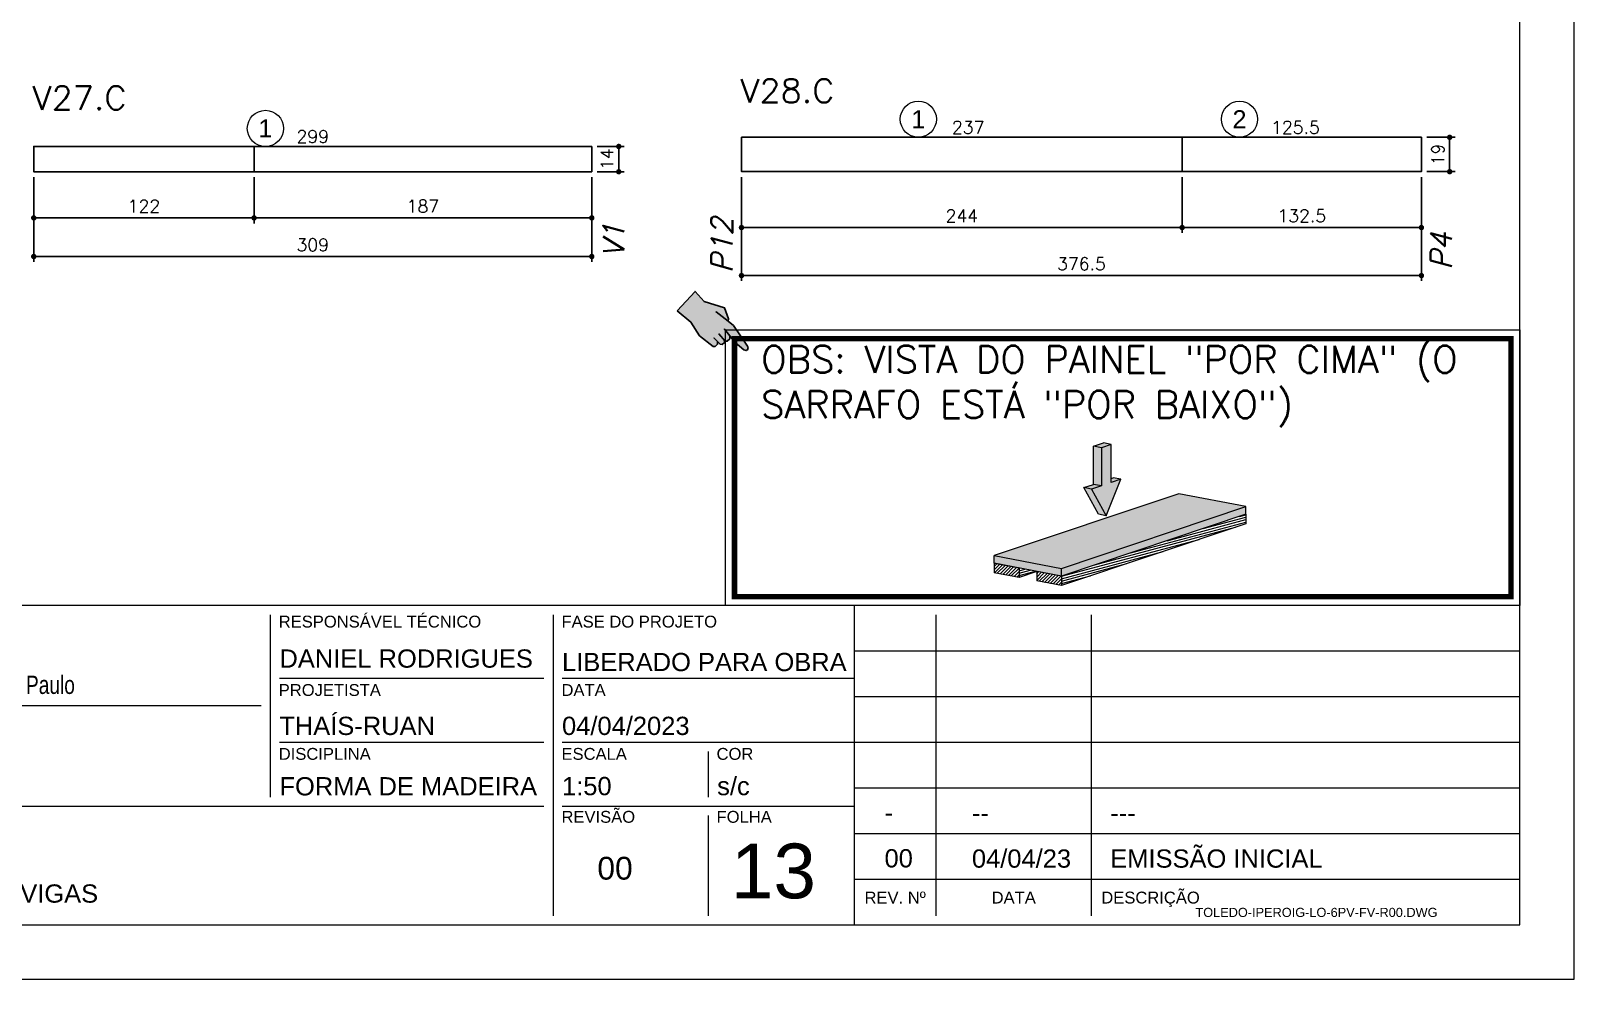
# Model space of a CAD drawing. Extents: x -20676 to 4767, y -817 to 14640.
# Drawn here: x -18461 to -17606, y 5232 to 5757 of the extents above; entities that cross this region are included whole.
import ezdxf
from ezdxf.enums import TextEntityAlignment as Align
from ezdxf.lldxf.tags import DXFTag

# ---------------------------------------------------------------- set-up
doc = ezdxf.new("R2010")
doc.units = 0
doc.header["$PDMODE"] = 2
doc.header["$PDSIZE"] = 10
doc.linetypes.add('CABLIN', pattern=[0.35, 0.25, -0.1])
doc.layers.get('0').update_dxf_attribs({"lineweight": 13})
doc.layers.get('Defpoints').update_dxf_attribs({"lineweight": 13})
for name, color, linetype, lineweight in [('contorno de painel', 7, 'Continuous', 13), ('cotas', 4, 'Continuous', 13), ('FOLHA MB', 7, 'Continuous', 13), ('HACHURACONCRETO', 7, 'Continuous', 13), ('Romaneio', 1, 'Continuous', 13), ('texto de viga', 7, 'Continuous', 13)]:
    doc.layers.add(name, color=color, linetype=linetype, lineweight=lineweight)
for name, color, linetype in [('Cota Sarrafo', 180, 'Continuous'), ('Painéis', 200, 'Continuous'), ('REGUA-80', 111, 'Continuous'), ('TEXTO_GERAL', 7, 'Continuous'), ('va165-sec', 5, 'DASHED')]:
    doc.layers.add(name, color=color, linetype=linetype)
doc.styles.add('ARIAL', font='arial.ttf', dxfattribs={"oblique": 15, "height": 25})
doc.styles.add('MB_C01', font='arial.ttf', dxfattribs={"height": 1.3})
doc.styles.add('MB_C02', font='arial.ttf', dxfattribs={"height": 2})
doc.styles.add('MB_C03', font='arial.ttf', dxfattribs={"height": 2.5})
doc.styles.add('MB_C04', font='arial.ttf', dxfattribs={"height": 6})
doc.styles.add('REGUA-120', font='ROMANS.shx', dxfattribs={"height": 15})
doc.styles.add('ROMANS', font='romans.shx')
tags = doc.linetypes.add('DASHED', pattern=[0.75, 0.5, -0.25]).pattern_tags.tags
tags[6:7] = [DXFTag(74, 4), DXFTag(75, 0), DXFTag(340, '0'), DXFTag(46, 1.0), DXFTag(50, 0.0), DXFTag(44, 0.0), DXFTag(45, 0.0)]
tags[4:5] = [DXFTag(74, 4), DXFTag(75, 0), DXFTag(340, '0'), DXFTag(46, 1.0), DXFTag(50, 0.0), DXFTag(44, 0.0), DXFTag(45, 0.0)]
doc.dimstyles.new('PAINEL', dxfattribs={"dimtxt": 7, "dimasz": 3, "dimexe": 3, "dimexo": 3, "dimgap": 3, "dimtad": 1, "dimdec": 1, "dimzin": 12, "dimdsep": 46, "dimtxsty": 'ROMANS', "dimblk": 'DOT', "dimcen": 0, "dimclrd": 4, "dimclre": 4, "dimclrt": 240, "dimadec": 1, "dimazin": 3, "dimtfac": 1, "dimtdec": 1, "dimtmove": 0, "dimatfit": 3, "dimfxl": 0, "dimtolj": 1, "dimtzin": 12, "dimarcsym": 0})
doc.dimstyles.new('projeto2', dxfattribs={"dimtxt": 7, "dimasz": 5, "dimexe": 1.25, "dimexo": 2.5, "dimgap": 2, "dimtad": 1, "dimdec": 1, "dimdsep": 46, "dimtxsty": 'ROMANS', "dimblk": 'OBLIQUE', "dimcen": 10, "dimdle": 1, "dimse1": 1, "dimse2": 1, "dimsd1": 1, "dimsd2": 1, "dimclrd": 256, "dimclre": 256, "dimclrt": 3, "dimadec": 0, "dimazin": 0, "dimtfac": 1, "dimtdec": 1, "dimtmove": 0, "dimatfit": 3, "dimldrblk": 'OBLIQUE', "dimfxl": 0, "dimlwd": -1, "dimlwe": -1, "dimarcsym": 0})

# ---------------------------------------------------------------- blocks, each defined once
blk = doc.blocks.new('A$Ceb89ac90')
at = {"color": 1}
for p, q in [((1086.3, 356.72), (70, 356.72)), ((763.03, 351.67), (763.03, 250.65)), ((919.61, 351.67), (919.61, 184.99)), ((1086.3, 356.72), (1086.3, 179.94)), ((1455.02, 356.72), (1086.3, 356.72)), ((1131.76, 184.99), (1131.76, 351.67)), ((1217.62, 351.67), (1217.62, 184.99)), ((1455.02, 331.47), (1086.3, 331.47)), ((914.56, 316.32), (768.08, 316.32)), ((1086.3, 316.32), (924.66, 316.32)), ((757.98, 301.16), (440.7, 301.16)), ((1455.02, 306.21), (1086.3, 306.21)), ((914.56, 280.96), (768.08, 280.96)), ((1086.3, 280.96), (924.66, 280.96)), ((1005.48, 275.91), (1005.48, 250.65)), ((1455.02, 280.96), (1086.3, 280.96)), ((1455.02, 255.7), (1086.3, 255.7)), ((914.56, 245.6), (440.7, 245.6)), ((1086.3, 245.6), (924.66, 245.6)), ((1005.48, 240.55), (1005.48, 184.99)), ((1455.02, 230.45), (1086.3, 230.45)), ((1455.02, 205.19), (1086.3, 205.19))]:
    blk.add_line(p, q, dxfattribs=at)
for points in [[(0, 1199.94), (0, 149.94), (1485.02, 149.94), (1485.02, 1199.94)], [(70, 1169.94), (70, 179.94), (1455.02, 179.94), (1455.02, 1169.94)]]:
    blk.add_lwpolyline(points, close=True, dxfattribs=at)
at = {"color": 6, "style": 'MB_C01'}
for s, height, p in [('RESPONSÁVEL TÉCNICO', 6.5663, (767.69, 344.6)), ('FASE DO PROJETO', 6.5663, (924.27, 344.6)), ('PROJETISTA', 6.566, (767.69, 306.72)), ('DATA', 6.566, (924.27, 306.72)), ('DISCIPLINA', 6.566, (767.69, 271.36)), ('ESCALA', 6.566, (924.27, 271.36)), ('COR', 6.566, (1010.14, 271.36)), ('REVISÃO', 6.566, (924.27, 236.51)), ('FOLHA', 6.566, (1010.14, 236.51))]:
    blk.add_text(s, height=height, dxfattribs=at).set_placement(p)
at = {"color": 5, "style": 'MB_C02'}
for s, p in [('DANIEL RODRIGUES', (768.08, 322.38)), ('FORMA DE MADEIRA', (768.08, 251.66))]:
    blk.add_text(s, height=10.102, dxfattribs=at).set_placement(p)
at = {"color": 6, "style": 'MB_C01'}
for s, p in [('REV. Nº', (1109.03, 195.09)), ('DATA', (1174.69, 195.09)), ('DESCRIÇÃO', (1250.45, 195.09))]:
    blk.add_text(s, height=6.566, dxfattribs=at).set_placement(p, align=Align.MIDDLE_CENTER)
at = {"insert": (1275.31, 189.41), "char_height": 5.051, "width": 210.8177, "attachment_point": 1, "style": 'MB_C04'}
blk.add_mtext('TOLEDO-IPEROIG-LO-6PV-FV-R00.DWG', dxfattribs=at)
at = {"color": 5}
for tag, p, height, style in [('REV_05', (1103.14, 338.08), 10.1, 'MB_C02'), ('DATA_REV_05', (1151.54, 337.91), 10.1, 'MB_C02'), ('INFO_REV_05', (1228.12, 337.91), 10.1, 'MB_C02'), ('CLIENTE', (449.73, 328.83), 12.63, 'MB_C03'), ('FASE', (924.57, 320.46), 10.1, 'MB_C02'), ('REV_04', (1103.14, 312.82), 10.1, 'MB_C02'), ('DATA_REV_04', (1151.54, 312.66), 10.1, 'MB_C02'), ('INFO_REV_04', (1228.12, 312.66), 10.1, 'MB_C02'), ('PROJETISTA', (767.99, 285.11), 10.1, 'MB_C02'), ('DATA', (924.57, 285.11), 10.1, 'MB_C02'), ('REV_03', (1103.14, 287.57), 10.1, 'MB_C02'), ('DATA_REV_03', (1151.54, 287.4), 10.1, 'MB_C02'), ('INFO_REV_03', (1228.12, 287.4), 10.1, 'MB_C02'), ('OBRA', (449.73, 273.34), 12.63, 'MB_C03'), ('REV_02', (1103.14, 262.31), 10.1, 'MB_C02'), ('DATA_REV_02', (1151.54, 262.15), 10.1, 'MB_C02'), ('INFO_REV_02', (1228.12, 262.15), 10.1, 'MB_C02'), ('ESC', (924.57, 251.76), 10.1, 'MB_C02'), ('COR', (1010.47, 251.76), 10.1, 'MB_C02'), ('REV_01', (1103.14, 237.06), 10.1, 'MB_C02'), ('DATA_REV_01', (1151.54, 236.89), 10.1, 'MB_C02'), ('INFO_REV_01', (1228.12, 236.89), 10.1, 'MB_C02'), ('PAVIMENTO', (449.73, 215.3), 12.63, 'MB_C03'), ('FL', (1018.09, 194.68), 30.31, 'MB_C04'), ('EMISSÃO_INICIAL', (1228.12, 211.64), 10.1, 'MB_C02'), ('REV', (944.1, 205.03), 12.63, 'MB_C03'), ('REV_00', (1103.14, 211.8), 10.1, 'MB_C02'), ('DATA_REV_00', (1151.54, 211.64), 10.1, 'MB_C02')]:
    blk.add_attdef(tag, p, '', height=height, dxfattribs=dict(at, style=style))
at = {"color": 6, "style": 'MB_C02'}
for tag, p in [('ENDEREÇO_CLIENTE', (449.73, 307.83)), ('ENDEREÇO_OBRA', (449.73, 252.69)), ('TIPO_DE_PROJETO', (449.73, 192.28))]:
    blk.add_attdef(tag, p, '', height=10.1, dxfattribs=at)
blk = doc.blocks.new('INDICADOR')
at = {"layer": 'va165-sec', "ltscale": 100}
blk.add_hatch(color=61, dxfattribs=at).paths.add_polyline_path([(-59.7, -24.5), (-37.5, -24.3), (-35.4, -22.8), (-34.7, -18.5), (-36.9, -15.9), (-32.1, -16.5), (-29.9, -15.1), (-29.3, -11.2), (-31.5, -8.9), (-29.5, -9.3), (-27.5, -7.7), (-26.6, -3.4), (-28.9, -0.4), (-18.5, -2.8), (-3.7, -3.1), (-0.7, -1.9), (0, 0), (-1.3, 2.8), (-2.9, 3.5), (-33.7, 13.2), (-42.6, 13.1), (-44, 16), (-56.7, 23.9), (-82.1, 13.8), (-99.5, 16.7), (-102.1, -17), (-79.1, -17.5)])
at = {"layer": 'REGUA-80', "color": 1}
blk.add_lwpolyline([(-102.1, -17), (-79.1, -17.5), (-59.7, -24.5), (-37.5, -24.3), (-35.4, -22.8), (-34.7, -18.5), (-36.9, -15.9), (-43.1, -15.1), (-32.1, -16.5), (-29.9, -15.1), (-29.3, -11.2), (-31.5, -8.9), (-41.5, -7), (-29.5, -9.3), (-27.5, -7.7), (-26.6, -3.4), (-28.9, -0.4), (-39.8, 2.2), (-18.5, -2.8), (-3.7, -3.1), (-0.7, -1.9), (0, 0), (-1.3, 2.8), (-2.9, 3.5), (-33.7, 13.2), (-42.6, 13.1), (-61.9, 12.9), (-42.6, 13.1), (-44, 16), (-56.7, 23.9), (-82.1, 13.8), (-99.5, 16.7), (-102.1, -17)], dxfattribs=at)
blk = doc.blocks.new('DEDADA')
at = {"linetype": 'Continuous', "ltscale": 100, "xscale": 0.5000000000004939, "yscale": 0.5000000000004939, "zscale": 0.5000000000004939, "rotation": 321.5463332659798}
blk.add_blockref('INDICADOR', (63.07, 17.03), dxfattribs=at)
blk = doc.blocks.new('FDSFSDFSDF')
at = {"layer": 'HACHURACONCRETO'}
h = blk.add_hatch(color=1, dxfattribs=at)
h.dxf.hatch_style = 1
h.paths.add_polyline_path([(-20956.41, 7327.46), (-20960.72, 7328.28), (-20960.72, 7307.16), (-20956.41, 7306.34)], flags=17)
h.paths.add_polyline_path([(-20950.98, 7329.28), (-20956.41, 7327.46), (-20956.41, 7306.34), (-20961.84, 7304.52), (-20953.7, 7289.84), (-20945.55, 7309.98), (-20950.98, 7308.16)])
h.paths.add_polyline_path([(-20961.84, 7304.52), (-20966.15, 7305.35), (-20958, 7290.66), (-20953.7, 7289.84)])
h.paths.add_polyline_path([(-20956.41, 7306.34), (-20960.72, 7307.16), (-20966.15, 7305.35), (-20961.84, 7304.52)])
h.paths.add_polyline_path([(-20945.55, 7309.98), (-20949.86, 7310.8), (-20950.98, 7310.43), (-20950.98, 7308.16)], flags=17)
h.paths.add_polyline_path([(-20950.98, 7329.28), (-20955.29, 7330.1), (-20960.72, 7328.28), (-20956.41, 7327.46)])
h = blk.add_hatch(color=253, dxfattribs=at)
h.dxf.hatch_style = 1
h.paths.add_polyline_path([(-20876.31, 7294.88), (-20913.51, 7302.01), (-21015.7, 7267.77), (-20978.5, 7260.64)])
h.paths.add_polyline_path([(-21015.7, 7267.77), (-21015.7, 7263.5), (-20978.5, 7256.37), (-20978.5, 7260.64)])
h.paths.add_polyline_path([(-20876.31, 7290.61), (-20876.31, 7294.88), (-20978.5, 7260.64), (-20978.5, 7256.37)])
h = blk.add_hatch(dxfattribs=at)
h.set_pattern_fill('ANSI31', color=252, scale=0.409149, angle=150)
h.set_pattern_definition([(195, (7609.989, -2957.4306), (0.336218163, -1.254783266), [])])
h.paths.add_polyline_path([(-20992.2, 7258.93), (-20992.2, 7259), (-21001.99, 7260.87), (-21001.99, 7255.65)])
h.paths.add_polyline_path([(-20876.31, 7285.38), (-20876.31, 7290.61), (-20978.5, 7256.37), (-20978.5, 7251.14)])
h = blk.add_hatch(dxfattribs=at)
h.set_pattern_fill('ANSI31', color=252, scale=0.409149)
h.set_pattern_definition([(45, (7609.989, -2957.4306), (-0.918565103, 0.918565103), [])])
h.paths.add_polyline_path([(-21001.99, 7260.87), (-21015.7, 7263.5), (-21015.7, 7258.28), (-21001.99, 7255.65)])
h.paths.add_polyline_path([(-20978.5, 7256.37), (-20992.2, 7259), (-20992.2, 7253.77), (-20978.5, 7251.14)])
at = {"color": 0, "linetype": 'Continuous', "lineweight": 0, "extrusion": (5.55112e-17, 0.967349, 0.253449)}
for p, q in [((-20960.72, 7328.28), (-20955.29, 7330.1)), ((-20956.41, 7327.46), (-20960.72, 7328.28)), ((-20960.72, 7307.16), (-20960.72, 7328.28)), ((-20950.98, 7329.28), (-20956.41, 7327.46)), ((-20956.41, 7327.46), (-20956.41, 7306.34)), ((-20950.98, 7329.28), (-20955.29, 7330.1)), ((-20950.98, 7308.16), (-20950.98, 7329.28)), ((-20966.15, 7305.35), (-20960.72, 7307.16)), ((-20956.41, 7306.34), (-20960.72, 7307.16)), ((-20953.7, 7289.84), (-20945.55, 7309.98)), ((-20950.98, 7310.43), (-20949.86, 7310.8)), ((-20945.55, 7309.98), (-20950.98, 7308.16)), ((-20945.55, 7309.98), (-20949.86, 7310.8)), ((-20913.51, 7302.01), (-21015.7, 7267.77)), ((-20961.84, 7304.52), (-20966.15, 7305.35)), ((-20958, 7290.66), (-20966.15, 7305.35)), ((-20956.41, 7306.34), (-20961.84, 7304.52)), ((-20961.84, 7304.52), (-20953.7, 7289.84)), ((-20876.31, 7294.88), (-20913.51, 7302.01)), ((-20978.5, 7260.64), (-20876.31, 7294.88)), ((-20876.31, 7290.61), (-20978.5, 7256.37)), ((-20876.31, 7290.61), (-20978.5, 7256.37)), ((-20953.7, 7289.84), (-20958, 7290.66)), ((-20876.31, 7290.61), (-20876.31, 7294.88)), ((-20876.31, 7290.61), (-20876.31, 7285.38)), ((-20876.31, 7285.38), (-20978.5, 7251.14)), ((-21015.7, 7267.77), (-20978.5, 7260.64)), ((-21015.7, 7263.5), (-21015.7, 7267.77)), ((-21015.7, 7263.5), (-21015.7, 7258.28)), ((-21015.7, 7263.5), (-21001.99, 7260.87)), ((-20978.5, 7256.37), (-21015.7, 7263.5)), ((-21001.99, 7255.65), (-21015.7, 7258.28)), ((-21001.99, 7260.87), (-21001.99, 7255.65)), ((-20992.2, 7258.93), (-21001.99, 7255.65)), ((-20978.5, 7256.37), (-20992.2, 7259)), ((-20992.2, 7259), (-20992.2, 7253.77)), ((-20978.5, 7256.37), (-20978.5, 7260.64)), ((-20978.5, 7256.37), (-20978.5, 7251.14)), ((-20978.5, 7251.14), (-20992.2, 7253.77))]:
    blk.add_line(p, q, dxfattribs=at)
blk.add_lwpolyline([(-21164.55, 7392.8), (-20724.6, 7392.8), (-20724.6, 7240.04), (-21164.55, 7240.04)], close=True)
at = {"const_width": 3}
blk.add_lwpolyline([(-21159.55, 7387.8), (-20729.6, 7387.8), (-20729.6, 7245.04), (-21159.55, 7245.04)], close=True, dxfattribs=at)
at = {"lineweight": 5, "xscale": 0.8622490710097133, "yscale": 0.8622490710097133, "zscale": 0.2874163570032379}
blk.add_blockref('DEDADA', (-21206.65, 7367.02), dxfattribs=at)
at = {"layer": 'contorno de painel', "linetype": 'CABLIN', "insert": (-21144.81, 7383.88), "char_height": 15, "attachment_point": 1, "style": 'ROMANS'}
blk.add_mtext_dynamic_manual_height_columns('OBS: VISTA DO PAINEL "POR CIMA" (O SARRAFO ESTÁ "POR BAIXO")', width=429.8075, gutter_width=45, heights=[0], dxfattribs=at)
blk = doc.blocks.new('_Dot')
at = {"color": 0, "linetype": 'ByBlock', "lineweight": -2}
blk.add_line((-0.5, 0), (-1, 0), dxfattribs=at)
at = {"color": 0, "linetype": 'ByBlock', "const_width": 0.5}
blk.add_lwpolyline([(-0.25, 0, 1), (0.25, 0, 1)], format="xyb", close=True, dxfattribs=at)
blk = doc.blocks.new('*D921')
at = {"layer": 'cotas', "color": 4, "lineweight": -2, "transparency": 16777216}
for p, q in [((-18459.36, 5676.27), (-18459.36, 5629.31)), ((-18150.36, 5676.27), (-18150.36, 5629.31)), ((-18456.36, 5632.31), (-18153.36, 5632.31))]:
    blk.add_line(p, q, dxfattribs=at)
at = {"layer": 'Defpoints', "color": 0, "transparency": 16777216}
for p in [(-18459.36, 5679.27), (-18150.36, 5679.27), (-18150.36, 5632.31)]:
    blk.add_point(p, dxfattribs=at)
at = {"layer": 'cotas', "color": 4, "lineweight": -2, "transparency": 16777216, "xscale": 3, "yscale": 3, "zscale": 3, "rotation": 180}
blk.add_blockref('_Dot', (-18459.36, 5632.31), dxfattribs=at)
at = {"layer": 'cotas', "color": 4, "lineweight": -2, "transparency": 16777216, "xscale": 3, "yscale": 3, "zscale": 3}
blk.add_blockref('_Dot', (-18150.36, 5632.31), dxfattribs=at)
at = {"layer": 'cotas', "color": 240, "transparency": 16777216, "insert": (-18304.86, 5638.81), "char_height": 7, "attachment_point": 5, "style": 'ROMANS'}
blk.add_mtext('\\A1;309', dxfattribs=at)
blk = doc.blocks.new('*D922')
at = {"layer": 'cotas', "color": 4, "lineweight": -2, "transparency": 16777216}
for p, q in [((-18147.36, 5693.27), (-18132.43, 5693.27)), ((-18135.43, 5690.27), (-18135.43, 5682.27)), ((-18147.36, 5679.27), (-18132.43, 5679.27))]:
    blk.add_line(p, q, dxfattribs=at)
at = {"layer": 'Defpoints', "color": 0, "transparency": 16777216}
for p in [(-18150.36, 5693.27), (-18150.36, 5679.27), (-18135.43, 5679.27)]:
    blk.add_point(p, dxfattribs=at)
at = {"layer": 'cotas', "color": 4, "lineweight": -2, "transparency": 16777216, "xscale": 3, "yscale": 3, "zscale": 3}
for p, rotation in [((-18135.43, 5693.27), 90), ((-18135.43, 5679.27), 270)]:
    blk.add_blockref('_Dot', p, dxfattribs=dict(at, rotation=rotation))
at = {"layer": 'cotas', "color": 240, "transparency": 16777216, "insert": (-18141.93, 5686.27), "char_height": 7, "attachment_point": 5, "rotation": 90, "style": 'ROMANS'}
blk.add_mtext('\\A1;14', dxfattribs=at)
blk = doc.blocks.new('*D923')
at = {"layer": 'cotas', "color": 4, "lineweight": -2, "transparency": 16777216}
for p, q in [((-18459.36, 5676.27), (-18459.36, 5650.7)), ((-18337.36, 5676.27), (-18337.36, 5650.7)), ((-18456.36, 5653.7), (-18340.36, 5653.7))]:
    blk.add_line(p, q, dxfattribs=at)
at = {"layer": 'Defpoints', "color": 0, "transparency": 16777216}
for p in [(-18459.36, 5679.27), (-18337.36, 5679.27), (-18337.36, 5653.7)]:
    blk.add_point(p, dxfattribs=at)
at = {"layer": 'cotas', "color": 4, "lineweight": -2, "transparency": 16777216, "xscale": 3, "yscale": 3, "zscale": 3, "rotation": 180}
blk.add_blockref('_Dot', (-18459.36, 5653.7), dxfattribs=at)
at = {"layer": 'cotas', "color": 4, "lineweight": -2, "transparency": 16777216, "xscale": 3, "yscale": 3, "zscale": 3}
blk.add_blockref('_Dot', (-18337.36, 5653.7), dxfattribs=at)
at = {"layer": 'cotas', "color": 240, "transparency": 16777216, "insert": (-18398.36, 5660.2), "char_height": 7, "attachment_point": 5, "style": 'ROMANS'}
blk.add_mtext('\\A1;122', dxfattribs=at)
blk = doc.blocks.new('*D924')
at = {"layer": 'cotas', "color": 4, "lineweight": -2, "transparency": 16777216}
for p, q in [((-18337.36, 5676.27), (-18337.36, 5650.7)), ((-18150.36, 5676.27), (-18150.36, 5650.7)), ((-18334.36, 5653.7), (-18153.36, 5653.7))]:
    blk.add_line(p, q, dxfattribs=at)
at = {"layer": 'Defpoints', "color": 0, "transparency": 16777216}
for p in [(-18337.36, 5679.27), (-18150.36, 5679.27), (-18150.36, 5653.7)]:
    blk.add_point(p, dxfattribs=at)
at = {"layer": 'cotas', "color": 4, "lineweight": -2, "transparency": 16777216, "xscale": 3, "yscale": 3, "zscale": 3, "rotation": 180}
blk.add_blockref('_Dot', (-18337.36, 5653.7), dxfattribs=at)
at = {"layer": 'cotas', "color": 4, "lineweight": -2, "transparency": 16777216, "xscale": 3, "yscale": 3, "zscale": 3}
blk.add_blockref('_Dot', (-18150.36, 5653.7), dxfattribs=at)
at = {"layer": 'cotas', "color": 240, "transparency": 16777216, "insert": (-18243.86, 5660.2), "char_height": 7, "attachment_point": 5, "style": 'ROMANS'}
blk.add_mtext('\\A1;187', dxfattribs=at)
blk = doc.blocks.new('*D925')
at = {"layer": 'Defpoints', "color": 0, "transparency": 16777216}
for p in [(-18454.36, 5693.27), (-18155.36, 5693.27), (-18155.36, 5693.27)]:
    blk.add_point(p, dxfattribs=at)
at = {"layer": 'Cota Sarrafo', "color": 3, "transparency": 16777216, "insert": (-18304.86, 5698.77), "char_height": 7, "attachment_point": 5, "style": 'ROMANS'}
blk.add_mtext('299', dxfattribs=at)
blk = doc.blocks.new('_OBLIQUE')
at = {"color": 0, "linetype": 'ByBlock', "lineweight": -2}
for p, q in [((0, 0), (-1, 0)), ((-0.5, -0.5), (0.5, 0.5))]:
    blk.add_line(p, q, dxfattribs=at)
blk = doc.blocks.new('*D926')
at = {"layer": 'cotas', "color": 4, "lineweight": -2, "transparency": 16777216}
for p, q in [((-18067.45, 5676.33), (-18067.45, 5618.78)), ((-17690.95, 5676.33), (-17690.95, 5618.78)), ((-18064.45, 5621.78), (-17693.95, 5621.78))]:
    blk.add_line(p, q, dxfattribs=at)
at = {"layer": 'Defpoints', "color": 0, "transparency": 16777216}
for p in [(-18067.45, 5679.33), (-17690.95, 5679.33), (-17690.95, 5621.78)]:
    blk.add_point(p, dxfattribs=at)
at = {"layer": 'cotas', "color": 4, "lineweight": -2, "transparency": 16777216, "xscale": 3, "yscale": 3, "zscale": 3, "rotation": 180}
blk.add_blockref('_Dot', (-18067.45, 5621.78), dxfattribs=at)
at = {"layer": 'cotas', "color": 4, "lineweight": -2, "transparency": 16777216, "xscale": 3, "yscale": 3, "zscale": 3}
blk.add_blockref('_Dot', (-17690.95, 5621.78), dxfattribs=at)
at = {"layer": 'cotas', "color": 240, "transparency": 16777216, "insert": (-17879.2, 5628.28), "char_height": 7, "attachment_point": 5, "style": 'ROMANS'}
blk.add_mtext('\\A1;376.5', dxfattribs=at)
blk = doc.blocks.new('*D927')
at = {"layer": 'cotas', "color": 4, "lineweight": -2, "transparency": 16777216}
for p, q in [((-18067.45, 5676.33), (-18067.45, 5645.36)), ((-17823.45, 5676.33), (-17823.45, 5645.36)), ((-18064.45, 5648.36), (-17826.45, 5648.36))]:
    blk.add_line(p, q, dxfattribs=at)
at = {"layer": 'Defpoints', "color": 0, "transparency": 16777216}
for p in [(-18067.45, 5679.33), (-17823.45, 5679.33), (-17823.45, 5648.36)]:
    blk.add_point(p, dxfattribs=at)
at = {"layer": 'cotas', "color": 4, "lineweight": -2, "transparency": 16777216, "xscale": 3, "yscale": 3, "zscale": 3, "rotation": 180}
blk.add_blockref('_Dot', (-18067.45, 5648.36), dxfattribs=at)
at = {"layer": 'cotas', "color": 4, "lineweight": -2, "transparency": 16777216, "xscale": 3, "yscale": 3, "zscale": 3}
blk.add_blockref('_Dot', (-17823.45, 5648.36), dxfattribs=at)
at = {"layer": 'cotas', "color": 240, "transparency": 16777216, "insert": (-17945.45, 5654.86), "char_height": 7, "attachment_point": 5, "style": 'ROMANS'}
blk.add_mtext('\\A1;244', dxfattribs=at)
blk = doc.blocks.new('*D928')
at = {"layer": 'cotas', "color": 4, "lineweight": -2, "transparency": 16777216}
for p, q in [((-17823.45, 5676.33), (-17823.45, 5645.36)), ((-17690.95, 5676.33), (-17690.95, 5645.36)), ((-17820.45, 5648.36), (-17693.95, 5648.36))]:
    blk.add_line(p, q, dxfattribs=at)
at = {"layer": 'Defpoints', "color": 0, "transparency": 16777216}
for p in [(-17823.45, 5679.33), (-17690.95, 5679.33), (-17690.95, 5648.36)]:
    blk.add_point(p, dxfattribs=at)
at = {"layer": 'cotas', "color": 4, "lineweight": -2, "transparency": 16777216, "xscale": 3, "yscale": 3, "zscale": 3, "rotation": 180}
blk.add_blockref('_Dot', (-17823.45, 5648.36), dxfattribs=at)
at = {"layer": 'cotas', "color": 4, "lineweight": -2, "transparency": 16777216, "xscale": 3, "yscale": 3, "zscale": 3}
blk.add_blockref('_Dot', (-17690.95, 5648.36), dxfattribs=at)
at = {"layer": 'cotas', "color": 240, "transparency": 16777216, "insert": (-17757.2, 5654.86), "char_height": 7, "attachment_point": 5, "style": 'ROMANS'}
blk.add_mtext('\\A1;132.5', dxfattribs=at)
blk = doc.blocks.new('*D929')
at = {"layer": 'cotas', "color": 4, "lineweight": -2, "transparency": 16777216}
for p, q in [((-17687.95, 5698.33), (-17672.31, 5698.33)), ((-17675.31, 5695.33), (-17675.31, 5682.33)), ((-17687.95, 5679.33), (-17672.31, 5679.33))]:
    blk.add_line(p, q, dxfattribs=at)
at = {"layer": 'Defpoints', "color": 0, "transparency": 16777216}
for p in [(-17690.95, 5698.33), (-17690.95, 5679.33), (-17675.31, 5679.33)]:
    blk.add_point(p, dxfattribs=at)
at = {"layer": 'cotas', "color": 4, "lineweight": -2, "transparency": 16777216, "xscale": 3, "yscale": 3, "zscale": 3}
for p, rotation in [((-17675.31, 5698.33), 90), ((-17675.31, 5679.33), 270)]:
    blk.add_blockref('_Dot', p, dxfattribs=dict(at, rotation=rotation))
at = {"layer": 'cotas', "color": 240, "transparency": 16777216, "insert": (-17681.81, 5688.83), "char_height": 7, "attachment_point": 5, "rotation": 90, "style": 'ROMANS'}
blk.add_mtext('\\A1;19', dxfattribs=at)
blk = doc.blocks.new('*D930')
at = {"layer": 'Defpoints', "color": 0, "transparency": 16777216}
for p in [(-18060.45, 5698.33), (-17823.45, 5698.33), (-17823.45, 5698.33)]:
    blk.add_point(p, dxfattribs=at)
at = {"layer": 'Cota Sarrafo', "color": 3, "transparency": 16777216, "insert": (-17941.95, 5703.83), "char_height": 7, "attachment_point": 5, "style": 'ROMANS'}
blk.add_mtext('237', dxfattribs=at)
blk = doc.blocks.new('*D931')
at = {"layer": 'Defpoints', "color": 0, "transparency": 16777216}
for p in [(-17823.45, 5698.33), (-17697.95, 5698.33), (-17697.95, 5698.33)]:
    blk.add_point(p, dxfattribs=at)
at = {"layer": 'Cota Sarrafo', "color": 3, "transparency": 16777216, "insert": (-17760.7, 5703.83), "char_height": 7, "attachment_point": 5, "style": 'ROMANS'}
blk.add_mtext('125.5', dxfattribs=at)

msp = doc.modelspace()

# ---------------------------------------------------------------- linework, layer by layer
at = {"layer": 'Painéis', "color": 6}
for p, q in [((-18337.36, 5679.27), (-18337.36, 5693.27)), ((-17823.45, 5679.33), (-17823.45, 5698.33))]:
    msp.add_line(p, q, dxfattribs=at)
for points in [[(-18150.36, 5693.27), (-18459.36, 5693.27), (-18459.36, 5679.27), (-18150.36, 5679.27)], [(-17690.95, 5698.33), (-18067.45, 5698.33), (-18067.45, 5679.33), (-17690.95, 5679.33)]]:
    msp.add_lwpolyline(points, close=True, dxfattribs=at)
at = {"layer": 'Romaneio'}
for centre in [(-17969.53, 5708.33), (-17791.69, 5708.33), (-18331.11, 5703.27)]:
    msp.add_circle(centre, 10, dxfattribs=at)

# ---------------------------------------------------------------- block references
ref = msp.add_blockref('A$Ceb89ac90', (-19091.4, 5082.32))
ref.add_attrib('INFO_REV_01', '---', (-17863.27, 5319.21), dxfattribs={"color": 5, "height": 10.102, "style": 'MB_C02'})
ref.add_attrib('DATA_REV_01', '--', (-17939.86, 5319.21), dxfattribs={"color": 5, "height": 10.102, "style": 'MB_C02'})
ref.add_attrib('REV_01', '-', (-17988.25, 5319.38), dxfattribs={"color": 5, "height": 10.1, "style": 'MB_C02'})
ref.add_attrib('EMISSÃO_INICIAL', 'EMISSÃO INICIAL', (-17863.27, 5293.96), dxfattribs={"color": 5, "height": 10.102, "style": 'MB_C02'})
ref.add_attrib('DATA_REV_00', '04/04/23', (-17939.86, 5293.96), dxfattribs={"color": 5, "height": 10.102, "style": 'MB_C02'})
ref.add_attrib('REV_00', '00', (-17988.25, 5294.12), dxfattribs={"color": 5, "height": 10.102, "style": 'MB_C02'})
ref.add_attrib('FL', '13', (-18073.31, 5277), dxfattribs={"color": 5, "height": 30.306, "style": 'MB_C04'})
ref.add_attrib('REV', '00', (-18147.29, 5287.35), dxfattribs={"color": 5, "height": 12.628, "style": 'MB_C03'})
ref.add_attrib('COR', 's/c', (-18080.92, 5334.09), dxfattribs={"color": 5, "height": 10.102, "style": 'MB_C02'})
ref.add_attrib('ESC', '1:50', (-18166.83, 5334.09), dxfattribs={"color": 5, "height": 10.102, "style": 'MB_C02'})
ref.add_attrib('FASE', 'LIBERADO PARA OBRA', (-18166.83, 5402.78), dxfattribs={"color": 5, "height": 10.102, "style": 'MB_C02'})
ref.add_attrib('DATA', '04/04/2023', (-18166.83, 5367.43), dxfattribs={"color": 5, "height": 10.102, "style": 'MB_C02'})
ref.add_attrib('PROJETISTA', 'THAÍS-RUAN', (-18323.41, 5367.43), dxfattribs={"color": 5, "height": 10.102, "style": 'MB_C02'})
ref.add_attrib('TIPO_DE_PROJETO', 'FORMA PARA FUNDO DE VIGAS', (-18641.67, 5274.6), dxfattribs={"color": 6, "height": 10.102, "style": 'MB_C02'})
ref.add_attrib('ENDEREÇO_CLIENTE', 'Rua Hungria, 620-10ºAndar SP / São Paulo', (-18641.67, 5390.15), dxfattribs={"color": 6, "height": 10.102, "style": 'MB_C02', "width": 0.75})
at = {"layer": 'FOLHA MB'}
msp.add_blockref('FDSFSDFSDF', (3088.22, -1800.99), dxfattribs=at)

# ---------------------------------------------------------------- texts
at = {"layer": 'Romaneio', "color": 7, "style": 'ARIAL'}
for s, p in [('1', (-17969.53, 5708.33)), ('2', (-17791.69, 5708.33)), ('1', (-18331.11, 5703.27))]:
    msp.add_text(s, height=10, dxfattribs=at).set_placement(p, align=Align.MIDDLE_CENTER)
at = {"layer": 'texto de viga', "color": 215, "style": 'REGUA-120', "oblique": 15}
for s, p in [('V1', (-18132.34, 5631.65)), ('P12', (-18072.46, 5623.21)), ('P4', (-17674.11, 5624.92))]:
    msp.add_text(s, height=11.752, rotation=90, dxfattribs=at).set_placement(p)
at = {"layer": 'TEXTO_GERAL', "style": 'REGUA-120', "width": 1.05}
for s, p in [('V27.C', (-18460.01, 5713.63)), ('V28.C', (-18068.04, 5717.59))]:
    msp.add_text(s, height=13, dxfattribs=at).set_placement(p)

# ---------------------------------------------------------------- dimensions: what is measured, and where the dimension line sits
at = {"layer": 'Cota Sarrafo'}
for base, p1, p2, picture, middle in [((-18155.36, 5693.27), (-18454.36, 5693.27), (-18155.36, 5693.27), '*D925', (-18304.86, 5698.77)), ((-17823.45, 5698.33), (-18060.45, 5698.33), (-17823.45, 5698.33), '*D930', (-17941.95, 5703.83)), ((-17697.95, 5698.33), (-17823.45, 5698.33), (-17697.95, 5698.33), '*D931', (-17760.7, 5703.83))]:
    dim = msp.add_linear_dim(base=base, p1=p1, p2=p2, dimstyle='projeto2', dxfattribs=at)
    dim.commit()
    dim.dimension.update_dxf_attribs({"geometry": picture, "text_midpoint": middle})
at = {"layer": 'cotas', "color": 6}
dim = msp.add_linear_dim(base=(-18135.43, 5679.27), p1=(-18150.36, 5693.27), p2=(-18150.36, 5679.27), angle=90, dimstyle='PAINEL', override={"dimarcsym": 2}, dxfattribs=at)
dim.commit()
dim.dimension.update_dxf_attribs({"geometry": '*D922', "text_midpoint": (-18135.43, 5686.27), "dimtype": 160})
dim = msp.add_linear_dim(base=(-17675.31, 5679.33), p1=(-17690.95, 5698.33), p2=(-17690.95, 5679.33), angle=90, dimstyle='PAINEL', override={"dimarcsym": 2}, dxfattribs=at)
dim.commit()
dim.dimension.update_dxf_attribs({"geometry": '*D929', "text_midpoint": (-17681.81, 5688.83)})
for base, p1, p2, picture, middle in [((-18150.36, 5632.31), (-18459.36, 5679.27), (-18150.36, 5679.27), '*D921', (-18304.86, 5638.81)), ((-18337.36, 5653.7), (-18459.36, 5679.27), (-18337.36, 5679.27), '*D923', (-18398.36, 5660.2)), ((-18150.36, 5653.7), (-18337.36, 5679.27), (-18150.36, 5679.27), '*D924', (-18243.86, 5660.2)), ((-17690.95, 5621.78), (-18067.45, 5679.33), (-17690.95, 5679.33), '*D926', (-17879.2, 5628.28)), ((-17823.45, 5648.36), (-18067.45, 5679.33), (-17823.45, 5679.33), '*D927', (-17945.45, 5654.86)), ((-17690.95, 5648.36), (-17823.45, 5679.33), (-17690.95, 5679.33), '*D928', (-17757.2, 5654.86))]:
    dim = msp.add_linear_dim(base=base, p1=p1, p2=p2, dimstyle='PAINEL', override={"dimarcsym": 2}, dxfattribs=at)
    dim.commit()
    dim.dimension.update_dxf_attribs({"geometry": picture, "text_midpoint": middle})

doc.saveas('drawing.dxf')
